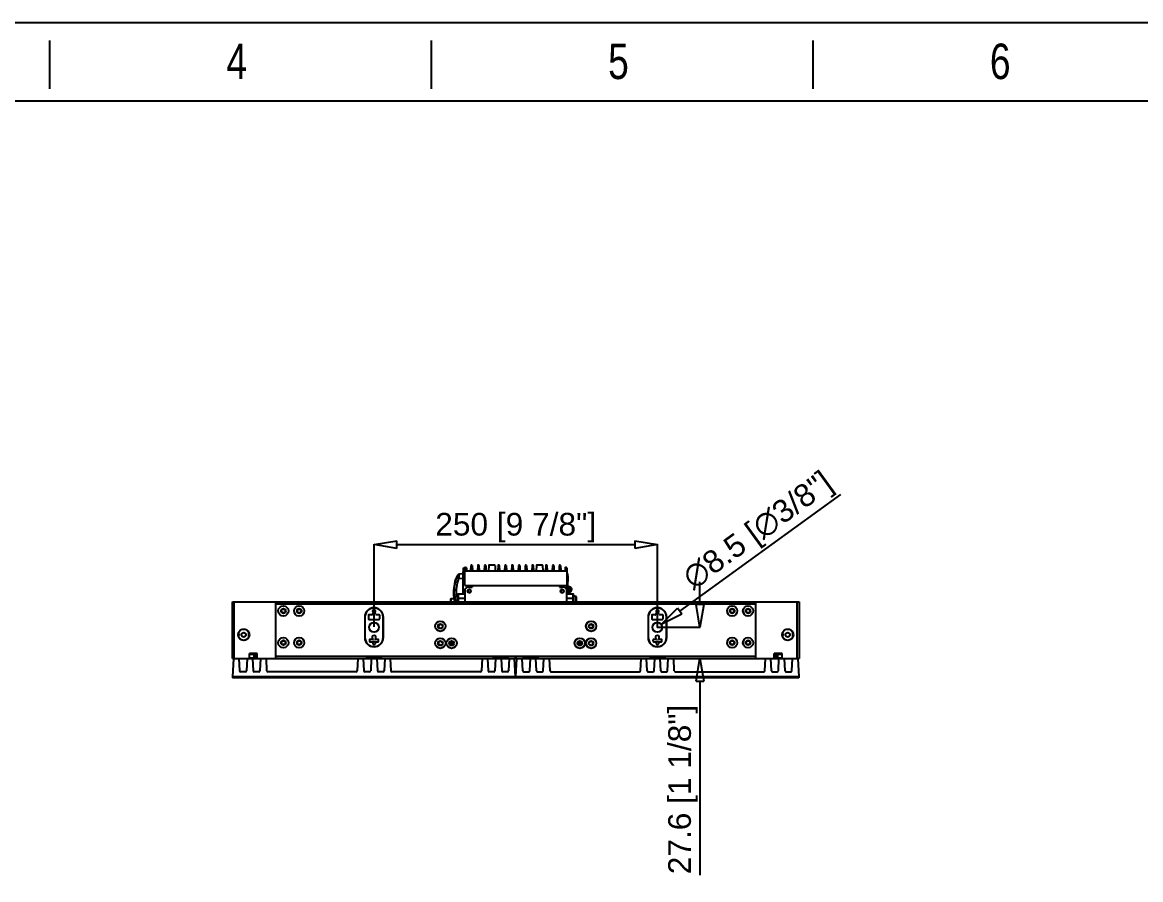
# Model space of a CAD drawing. Header units: millimetres. Extents: x -3132 to 28633, y 682 to 5849.
# Drawn here: x 1897 to 2884, y 2706 to 3462 of the extents above; entities that cross this region are included whole.
import ezdxf

# ---------------------------------------------------------------- set-up
doc = ezdxf.new("R2010")
doc.units = ezdxf.units.MM
doc.styles.add('CKSTANDARD', font='arial.ttf')
doc.styles.add('Roamns', font='romans.shx')
doc.styles.get("Standard").update_dxf_attribs({"font": 'arial.ttf'})
doc.dimstyles.new('ISO_25-10', dxfattribs={"dimtxt": 20, "dimasz": 20, "dimexe": 0.3, "dimexo": 0.3, "dimgap": 2, "dimtad": 1, "dimrnd": 0.0001, "dimdsep": 46, "dimtxsty": 'Standard', "dimblk": 'CLOSEDBLANK', "dimcen": 0.1, "dimclrd": 256, "dimclre": 256, "dimclrt": 256, "dimadec": 0, "dimazin": 2, "dimtm": 1e-09, "dimtfac": 1, "dimtofl": 0, "dimtmove": 0, "dimatfit": 3, "dimldrblk": 'CLOSEDBLANK', "dimfxl": 1, "dimtolj": 1, "dimarcsym": 0})

# ---------------------------------------------------------------- blocks, each defined once
blk = doc.blocks.new('_ClosedBlank')
at = {"color": 0, "linetype": 'ByBlock', "lineweight": -2}
for p, q in [((-1, 0.167), (0, 0)), ((-1, 0.167), (-1, -0.167)), ((0, 0), (-1, -0.167))]:
    blk.add_line(p, q, dxfattribs=at)
blk = doc.blocks.new('*D197')
at = {"lineweight": -2, "transparency": 16777216}
for p, q in [((2207.35, 2928.61), (2207.35, 3001.62)), ((2227.35, 3001.32), (2437.35, 3001.32)), ((2457.35, 2928.61), (2457.35, 3001.62))]:
    blk.add_line(p, q, dxfattribs=at)
at = {"layer": 'Defpoints', "color": 0, "transparency": 16777216}
for p in [(2457.35, 3001.32), (2207.35, 2928.31), (2457.35, 2928.31)]:
    blk.add_point(p, dxfattribs=at)
at = {"lineweight": -2, "transparency": 16777216, "xscale": 20, "yscale": 20, "zscale": 20, "rotation": 180}
blk.add_blockref('_ClosedBlank', (2207.35, 3001.32), dxfattribs=at)
at = {"lineweight": -2, "transparency": 16777216, "xscale": 20, "yscale": 20, "zscale": 20}
blk.add_blockref('_ClosedBlank', (2457.35, 3001.32), dxfattribs=at)
at = {"transparency": 16777216, "insert": (2332.35, 3016.26), "char_height": 20, "attachment_point": 5}
blk.add_mtext('\\A1;250 [9 7/8"]', dxfattribs=at)
blk = doc.blocks.new('*D215')
at = {"lineweight": -2, "transparency": 16777216}
for p, q in [((2618.94, 3045.57), (2476.98, 2942.55)), ((2457.25, 2928.31), (2457.45, 2928.31)), ((2457.35, 2928.21), (2457.35, 2928.41))]:
    blk.add_line(p, q, dxfattribs=at)
at = {"layer": 'Defpoints', "color": 0, "transparency": 16777216}
for p in [(2460.79, 2930.8), (2453.91, 2925.81)]:
    blk.add_point(p, dxfattribs=at)
at = {"lineweight": -2, "transparency": 16777216, "xscale": 20, "yscale": 20, "zscale": 20, "rotation": 215.968149251804}
blk.add_blockref('_ClosedBlank', (2460.79, 2930.8), dxfattribs=at)
at = {"transparency": 16777216, "insert": (2547.16, 3012.19), "char_height": 20, "attachment_point": 5, "rotation": 35.96815}
blk.add_mtext('\\A1;∅8.5 [∅3/8"]', dxfattribs=at)
blk = doc.blocks.new('*D217')
at = {"lineweight": -2, "transparency": 16777216}
for p, q in [((2494.89, 2948.31), (2494.89, 2968.31)), ((2457.65, 2928.31), (2495.19, 2928.31)), ((2464.11, 2900.71), (2495.19, 2900.71)), ((2494.89, 2880.71), (2494.89, 2709.61))]:
    blk.add_line(p, q, dxfattribs=at)
at = {"layer": 'Defpoints', "color": 0, "transparency": 16777216}
for p in [(2457.35, 2928.31), (2463.81, 2900.71), (2494.89, 2900.71)]:
    blk.add_point(p, dxfattribs=at)
at = {"lineweight": -2, "transparency": 16777216, "xscale": 20, "yscale": 20, "zscale": 20}
for p, rotation in [((2494.89, 2928.31), 270), ((2494.89, 2900.71), 90)]:
    blk.add_blockref('_ClosedBlank', p, dxfattribs=dict(at, rotation=rotation))
at = {"transparency": 16777216, "insert": (2479.94, 2785.16), "char_height": 20, "attachment_point": 5, "rotation": 90}
blk.add_mtext('\\A1;27.6 [1 1/8"]', dxfattribs=at)
blk = doc.blocks.new('standard template')
for p, q in [((9417.5, 30728.2), (9417.5, 30325.4)), ((12589.2, 30728.2), (12589.2, 30325.4)), ((15760.9, 30728.2), (15760.9, 30325.4))]:
    blk.add_line(p, q)
blk.add_lwpolyline([(37962.6, 4700.3), (-97.5, 4700.3), (-97.5, 30879.2), (37962.6, 30879.2)], close=True)
at = {"color": 7}
blk.add_lwpolyline([(456.3, 6673.6), (456.3, 5963.9), (456.3, 5254.1), (456.3, 30225.9), (37408.8, 30225.9), (37408.8, 5254.1)], dxfattribs=at)
at = {"style": 'CKSTANDARD', "width": 0.75}
for s, p in [('4', (10888, 30407.9)), ('5', (14059.7, 30407.9)), ('6', (17231.3, 30407.9))]:
    blk.add_text(s, height=294.8, dxfattribs=at).set_placement(p)
at = {"style": 'Roamns'}
for tag, p in [('PAGE_NAME', (27466, 7593.7)), ('PROJECT_NAME', (27466, 6883.9)), ('DRAWN_NAME', (27466, 6174.1)), ('VERSION', (34241, 6174.1)), ('SELECT_DATA', (27466, 5464.4)), ('PAGE_NUMBER', (34241, 5464.4))]:
    blk.add_attdef(tag, p, '', height=284.5, dxfattribs=at)

msp = doc.modelspace()

# ---------------------------------------------------------------- linework, layer by layer
at = {"linetype": 'Continuous'}
for p, q in [((2286.352, 2968.705), (2286.352, 2980.705)), ((2286.352, 2980.705), (2287.352, 2980.705)), ((2287.352, 2965.205), (2287.352, 2980.705)), ((2287.852, 2981.205), (2288.352, 2981.205)), ((2288.852, 2980.705), (2288.852, 2978.205)), ((2292.841, 2982.779), (2292.602, 2978.205)), ((2293.413, 2983.205), (2293.291, 2983.205)), ((2293.862, 2982.779), (2294.102, 2978.205)), ((2298.841, 2982.779), (2298.602, 2978.205)), ((2299.413, 2983.205), (2299.291, 2983.205)), ((2299.862, 2982.779), (2300.102, 2978.205)), ((2304.841, 2982.779), (2304.602, 2978.205)), ((2305.413, 2983.205), (2305.291, 2983.205)), ((2305.862, 2982.779), (2306.102, 2978.205)), ((2308.591, 2982.779), (2308.352, 2978.205)), ((2313.663, 2983.205), (2309.041, 2983.205)), ((2314.112, 2982.779), (2314.352, 2978.205)), ((2316.841, 2982.779), (2316.602, 2978.205)), ((2317.413, 2983.205), (2317.291, 2983.205)), ((2317.862, 2982.779), (2318.102, 2978.205)), ((2322.841, 2982.779), (2322.602, 2978.205)), ((2323.413, 2983.205), (2323.291, 2983.205)), ((2323.862, 2982.779), (2324.102, 2978.205)), ((2328.841, 2982.779), (2328.602, 2978.205)), ((2329.413, 2983.205), (2329.291, 2983.205)), ((2329.862, 2982.779), (2330.102, 2978.205)), ((2334.841, 2982.779), (2334.602, 2978.205)), ((2335.413, 2983.205), (2335.291, 2983.205)), ((2335.862, 2982.779), (2336.102, 2978.205)), ((2340.841, 2982.779), (2340.602, 2978.205)), ((2341.413, 2983.205), (2341.291, 2983.205)), ((2341.862, 2982.779), (2342.102, 2978.205)), ((2346.841, 2982.779), (2346.602, 2978.205)), ((2347.413, 2983.205), (2347.291, 2983.205)), ((2347.862, 2982.779), (2348.102, 2978.205)), ((2350.591, 2982.779), (2350.352, 2978.205)), ((2355.663, 2983.205), (2351.041, 2983.205)), ((2356.112, 2982.779), (2356.352, 2978.205)), ((2358.841, 2982.779), (2358.602, 2978.205)), ((2359.413, 2983.205), (2359.291, 2983.205)), ((2359.862, 2982.779), (2360.102, 2978.205)), ((2364.841, 2982.779), (2364.602, 2978.205)), ((2365.413, 2983.205), (2365.291, 2983.205)), ((2365.862, 2982.779), (2366.102, 2978.205)), ((2370.841, 2982.779), (2370.602, 2978.205)), ((2371.413, 2983.205), (2371.291, 2983.205)), ((2371.862, 2982.779), (2372.102, 2978.205)), ((2375.852, 2980.705), (2375.852, 2978.205)), ((2376.352, 2981.205), (2376.852, 2981.205)), ((2377.352, 2980.705), (2377.352, 2965.205)), ((2281.937, 2971.347), (2280.046, 2971.998)), ((2281.937, 2971.347), (2286.052, 2971.707)), ((2282.544, 2975.416), (2282.454, 2974.866)), ((2282.544, 2975.416), (2286.052, 2975.723)), ((2286.052, 2957.705), (2286.052, 2977.305)), ((2286.052, 2977.305), (2286.152, 2977.305)), ((2286.052, 2972.105), (2286.152, 2972.105)), ((2286.052, 2971.579), (2286.242, 2971.341)), ((2286.115, 2972.105), (2286.162, 2971.797)), ((2286.152, 2977.305), (2286.152, 2972.105)), ((2286.352, 2977.104), (2286.152, 2977.305)), ((2286.351, 2972.306), (2286.152, 2972.105)), ((2287.352, 2977.705), (2286.352, 2977.705)), ((2286.352, 2971.705), (2287.352, 2971.705)), ((2287.352, 2978.205), (2377.352, 2978.205)), ((2378.352, 2975.705), (2377.352, 2975.705)), ((2378.352, 2961.705), (2378.352, 2975.705)), ((2378.352, 2973.604), (2378.552, 2973.805)), ((2378.552, 2968.605), (2378.552, 2973.805)), ((2378.652, 2973.805), (2378.552, 2973.805)), ((2378.652, 2968.605), (2378.652, 2973.805)), ((2279.318, 2969.649), (2279.029, 2969.729)), ((2287.352, 2968.705), (2286.352, 2968.705)), ((2287.352, 2965.205), (2377.352, 2965.205)), ((2287.352, 2961.205), (2287.352, 2950.705)), ((2290.067, 2960.947), (2290.183, 2960.88)), ((2290.352, 2963.705), (2293.852, 2963.705)), ((2291.352, 2961.705), (2291.352, 2961.555)), ((2293.852, 2965.205), (2293.852, 2963.705)), ((2370.852, 2965.205), (2370.852, 2963.705)), ((2370.852, 2963.705), (2374.352, 2963.705)), ((2373.352, 2961.705), (2373.352, 2961.555)), ((2374.521, 2960.88), (2374.636, 2960.947)), ((2377.352, 2965.205), (2377.352, 2961.705)), ((2377.352, 2950.705), (2377.352, 2961.705)), ((2378.352, 2968.807), (2378.552, 2968.605)), ((2378.511, 2963.673), (2378.996, 2962.799)), ((2378.652, 2968.605), (2378.552, 2968.605)), ((2082.352, 2900.705), (2082.352, 2950.705)), ((2082.352, 2950.705), (2582.352, 2950.705)), ((2083.852, 2900.705), (2083.852, 2950.705)), ((2120.852, 2900.705), (2120.852, 2950.705)), ((2275.152, 2950.705), (2275.152, 2953.409)), ((2275.348, 2953.609), (2278.189, 2953.659)), ((2275.348, 2950.705), (2275.348, 2953.609)), ((2277.76, 2954.669), (2278.059, 2954.7)), ((2278.378, 2953.433), (2278.213, 2953.407)), ((2278.525, 2952.444), (2278.469, 2952.435)), ((2278.746, 2950.705), (2278.469, 2952.435)), ((2278.852, 2955.055), (2278.852, 2950.705)), ((2279.074, 2955.345), (2281.278, 2955.936)), ((2279.074, 2955.345), (2279.074, 2950.705)), ((2281.252, 2950.705), (2281.252, 2952.397)), ((2281.316, 2955.956), (2281.278, 2955.936)), ((2281.278, 2952.405), (2281.278, 2955.936)), ((2281.342, 2955.99), (2281.316, 2955.956)), ((2281.352, 2956.032), (2281.342, 2955.99)), ((2281.352, 2950.705), (2281.352, 2957.505)), ((2287.352, 2953.705), (2281.352, 2953.705)), ((2281.552, 2957.705), (2281.552, 2950.705)), ((2281.552, 2957.705), (2287.352, 2957.705)), ((2286.052, 2959.705), (2287.352, 2959.705)), ((2286.352, 2959.705), (2286.352, 2958.609)), ((2378.352, 2959.205), (2377.352, 2959.205)), ((2377.352, 2957.705), (2383.152, 2957.705)), ((2383.352, 2953.705), (2377.352, 2953.705)), ((2378.352, 2959.845), (2378.352, 2957.705)), ((2383.152, 2950.705), (2383.152, 2957.705)), ((2383.352, 2950.705), (2383.352, 2957.505)), ((2383.361, 2955.99), (2383.387, 2955.955)), ((2383.387, 2955.955), (2383.426, 2955.936)), ((2383.419, 2955.886), (2383.426, 2955.936)), ((2385.629, 2955.345), (2383.426, 2955.936)), ((2383.426, 2955.488), (2383.426, 2950.705)), ((2385.629, 2950.705), (2385.629, 2955.345)), ((2385.852, 2950.705), (2385.852, 2955.055)), ((2386.153, 2951.235), (2385.852, 2951.238)), ((2386.153, 2950.705), (2386.153, 2951.235)), ((2386.352, 2950.705), (2386.352, 2951.035)), ((2543.852, 2950.705), (2543.852, 2900.705)), ((2580.352, 2950.705), (2580.352, 2900.705)), ((2582.352, 2950.705), (2582.352, 2900.705)), ((2543.852, 2948.705), (2120.852, 2948.705)), ((2206.727, 2941.223), (2205.764, 2939.555)), ((2208.939, 2939.555), (2207.977, 2941.223)), ((2456.727, 2941.223), (2455.764, 2939.555)), ((2458.939, 2939.555), (2457.977, 2941.223)), ((2199.102, 2937.305), (2199.102, 2919.305)), ((2199.352, 2937.305), (2199.352, 2919.305)), ((2202.352, 2938.805), (2202.352, 2935.805)), ((2205.331, 2939.305), (2202.852, 2939.305)), ((2202.852, 2935.305), (2211.852, 2935.305)), ((2211.852, 2939.305), (2209.372, 2939.305)), ((2212.352, 2935.805), (2212.352, 2938.805)), ((2215.352, 2919.305), (2215.352, 2937.305)), ((2215.602, 2919.305), (2215.602, 2937.305)), ((2449.102, 2937.305), (2449.102, 2919.305)), ((2449.352, 2937.305), (2449.352, 2919.305)), ((2452.352, 2938.805), (2452.352, 2935.805)), ((2455.331, 2939.305), (2452.852, 2939.305)), ((2452.852, 2935.305), (2461.852, 2935.305)), ((2461.852, 2939.305), (2459.372, 2939.305)), ((2462.352, 2935.805), (2462.352, 2938.805)), ((2465.352, 2919.305), (2465.352, 2937.305)), ((2465.602, 2919.305), (2465.602, 2937.305)), ((2087.722, 2923.439), (2087.717, 2923.439)), ((2096.969, 2923.472), (2096.969, 2923.472)), ((2096.973, 2923.472), (2096.969, 2923.472)), ((2267.281, 2930.03), (2267.639, 2930.237)), ((2267.639, 2928.173), (2267.281, 2928.38)), ((2397.423, 2930.03), (2397.064, 2930.237)), ((2397.064, 2928.173), (2397.423, 2928.38)), ((2567.734, 2923.471), (2567.73, 2923.471)), ((2576.982, 2923.44), (2576.981, 2923.44)), ((2576.986, 2923.439), (2576.982, 2923.44)), ((2087.73, 2919.939), (2087.734, 2919.939)), ((2087.734, 2919.939), (2087.735, 2919.939)), ((2096.982, 2919.972), (2096.986, 2919.972)), ((2203.352, 2917.105), (2203.352, 2916.105)), ((2206.482, 2917.605), (2203.852, 2917.605)), ((2203.852, 2915.605), (2206.602, 2915.605)), ((2206.482, 2917.903), (2206.482, 2917.605)), ((2206.602, 2915.605), (2206.602, 2915.305)), ((2208.102, 2915.305), (2208.102, 2915.605)), ((2208.102, 2915.605), (2210.852, 2915.605)), ((2208.222, 2917.605), (2208.222, 2917.903)), ((2210.852, 2917.605), (2208.222, 2917.605)), ((2211.352, 2916.105), (2211.352, 2917.105)), ((2267.376, 2912.779), (2266.984, 2913.005)), ((2267.424, 2914.705), (2267.852, 2914.705)), ((2273.851, 2914.705), (2277.38, 2914.705)), ((2274.152, 2914.705), (2273.852, 2914.405)), ((2273.852, 2913.703), (2273.852, 2914.405)), ((2273.852, 2914.405), (2277.456, 2914.405)), ((2274.152, 2913.105), (2274.126, 2913.08)), ((2277.025, 2913.105), (2274.152, 2913.105)), ((2274.719, 2913.005), (2274.327, 2912.779)), ((2276.654, 2912.805), (2275.067, 2912.805)), ((2276.423, 2915.705), (2275.227, 2915.705)), ((2387.247, 2914.405), (2390.852, 2914.405)), ((2387.323, 2914.705), (2390.852, 2914.705)), ((2390.552, 2913.105), (2387.678, 2913.105)), ((2389.636, 2912.805), (2388.05, 2912.805)), ((2388.281, 2915.705), (2389.477, 2915.705)), ((2389.984, 2913.005), (2390.376, 2912.779)), ((2390.552, 2914.705), (2390.852, 2914.405)), ((2390.552, 2913.105), (2390.577, 2913.08)), ((2390.852, 2914.405), (2390.852, 2913.703)), ((2397.279, 2914.705), (2396.851, 2914.705)), ((2397.327, 2912.779), (2397.719, 2913.005)), ((2453.352, 2917.105), (2453.352, 2916.105)), ((2456.482, 2917.605), (2453.852, 2917.605)), ((2453.852, 2915.605), (2456.602, 2915.605)), ((2456.482, 2917.903), (2456.482, 2917.605)), ((2456.602, 2915.605), (2456.602, 2915.305)), ((2458.102, 2915.605), (2460.852, 2915.605)), ((2458.102, 2915.305), (2458.102, 2915.605)), ((2458.222, 2917.605), (2458.222, 2917.903)), ((2460.852, 2917.605), (2458.222, 2917.605)), ((2461.352, 2916.105), (2461.352, 2917.105)), ((2567.718, 2919.971), (2567.722, 2919.971)), ((2567.722, 2919.971), (2567.722, 2919.971)), ((2576.97, 2919.94), (2576.974, 2919.94)), ((2097.352, 2900.705), (2097.352, 2905.205)), ((2104.352, 2905.205), (2097.352, 2905.205)), ((2097.352, 2904.805), (2101.852, 2904.805)), ((2097.352, 2904.505), (2101.352, 2904.505)), ((2101.268, 2901.105), (2097.352, 2901.105)), ((2100.963, 2900.805), (2097.352, 2900.805)), ((2098.852, 2904.805), (2098.852, 2905.205)), ((2099.352, 2904.805), (2099.352, 2905.205)), ((2099.352, 2900.705), (2099.352, 2900.805)), ((2100.963, 2900.805), (2101.268, 2901.105)), ((2101.052, 2904.805), (2101.352, 2904.505)), ((2101.268, 2902.805), (2101.268, 2901.105)), ((2101.352, 2902.805), (2101.268, 2902.805)), ((2101.352, 2904.505), (2101.352, 2902.805)), ((2101.602, 2902.005), (2101.602, 2900.705)), ((2101.852, 2902.005), (2101.602, 2902.005)), ((2101.852, 2900.705), (2101.852, 2904.805)), ((2103.352, 2905.205), (2103.352, 2900.705)), ((2103.352, 2904.905), (2104.352, 2904.905)), ((2104.352, 2900.705), (2104.352, 2905.205)), ((2120.852, 2902.705), (2543.852, 2902.705)), ((2200.895, 2900.705), (2200.895, 2902.705)), ((2201.436, 2902.705), (2201.436, 2901.105)), ((2201.436, 2901.105), (2201.74, 2900.805)), ((2213.268, 2901.105), (2201.436, 2901.105)), ((2212.963, 2900.805), (2201.74, 2900.805)), ((2212.963, 2900.805), (2213.268, 2901.105)), ((2213.268, 2902.705), (2213.268, 2901.105)), ((2213.808, 2900.705), (2213.808, 2902.705)), ((2312.895, 2900.705), (2312.895, 2902.705)), ((2313.436, 2902.705), (2313.436, 2901.105)), ((2325.268, 2901.105), (2313.436, 2901.105)), ((2313.436, 2901.105), (2313.74, 2900.805)), ((2324.963, 2900.805), (2313.74, 2900.805)), ((2324.963, 2900.805), (2325.268, 2901.105)), ((2325.268, 2902.705), (2325.268, 2901.105)), ((2325.808, 2900.705), (2325.808, 2902.705)), ((2338.895, 2902.705), (2338.895, 2900.705)), ((2339.436, 2902.705), (2339.436, 2901.105)), ((2351.268, 2901.105), (2339.436, 2901.105)), ((2339.436, 2901.105), (2339.74, 2900.805)), ((2350.963, 2900.805), (2339.74, 2900.805)), ((2350.963, 2900.805), (2351.268, 2901.105)), ((2351.268, 2902.705), (2351.268, 2901.105)), ((2351.808, 2902.705), (2351.808, 2900.705)), ((2450.895, 2902.705), (2450.895, 2900.705)), ((2451.436, 2902.705), (2451.436, 2901.105)), ((2463.268, 2901.105), (2451.436, 2901.105)), ((2451.436, 2901.105), (2451.74, 2900.805)), ((2462.963, 2900.805), (2451.74, 2900.805)), ((2462.963, 2900.805), (2463.268, 2901.105)), ((2463.268, 2902.705), (2463.268, 2901.105)), ((2463.808, 2902.705), (2463.808, 2900.705)), ((2567.352, 2905.205), (2560.352, 2905.205)), ((2560.352, 2900.705), (2560.352, 2905.205)), ((2561.352, 2904.905), (2560.352, 2904.905)), ((2561.352, 2905.205), (2561.352, 2900.705)), ((2562.852, 2904.805), (2567.352, 2904.805)), ((2562.852, 2900.705), (2562.852, 2904.805)), ((2563.102, 2902.005), (2562.852, 2902.005)), ((2563.102, 2902.005), (2563.102, 2900.705)), ((2563.652, 2904.805), (2563.352, 2904.505)), ((2563.352, 2904.505), (2567.352, 2904.505)), ((2563.352, 2904.505), (2563.352, 2902.805)), ((2563.436, 2902.805), (2563.352, 2902.805)), ((2563.436, 2902.805), (2563.436, 2901.105)), ((2567.352, 2901.105), (2563.436, 2901.105)), ((2563.436, 2901.105), (2563.74, 2900.805)), ((2567.352, 2900.805), (2563.74, 2900.805)), ((2565.352, 2904.805), (2565.352, 2905.205)), ((2565.352, 2900.705), (2565.352, 2900.805)), ((2565.852, 2904.805), (2565.852, 2905.205)), ((2567.352, 2900.705), (2567.352, 2905.205)), ((2082.352, 2900.705), (2331.413, 2900.705)), ((2083.29, 2900.705), (2082.452, 2884.705)), ((2088.053, 2900.705), (2088.622, 2889.853)), ((2095.29, 2900.705), (2094.721, 2889.853)), ((2100.053, 2900.705), (2100.622, 2889.853)), ((2107.29, 2900.705), (2106.721, 2889.853)), ((2112.053, 2900.705), (2112.622, 2889.853)), ((2192.97, 2900.705), (2192.401, 2889.853)), ((2197.733, 2900.705), (2198.302, 2889.853)), ((2204.97, 2900.705), (2204.401, 2889.853)), ((2209.733, 2900.705), (2210.302, 2889.853)), ((2216.97, 2900.705), (2216.401, 2889.853)), ((2221.733, 2900.705), (2222.302, 2889.853)), ((2302.65, 2900.705), (2302.081, 2889.853)), ((2307.413, 2900.705), (2307.982, 2889.853)), ((2314.65, 2900.705), (2314.081, 2889.853)), ((2319.413, 2900.705), (2319.982, 2889.853)), ((2326.65, 2900.705), (2326.081, 2889.853)), ((2333.29, 2900.705), (2331.413, 2900.705)), ((2332.252, 2884.705), (2331.413, 2900.705)), ((2332.452, 2884.705), (2333.29, 2900.705)), ((2333.29, 2900.705), (2582.352, 2900.705)), ((2338.622, 2889.853), (2338.053, 2900.705)), ((2344.721, 2889.853), (2345.29, 2900.705)), ((2350.622, 2889.853), (2350.053, 2900.705)), ((2356.721, 2889.853), (2357.29, 2900.705)), ((2362.622, 2889.853), (2362.053, 2900.705)), ((2442.401, 2889.853), (2442.97, 2900.705)), ((2448.302, 2889.853), (2447.733, 2900.705)), ((2454.401, 2889.853), (2454.97, 2900.705)), ((2460.302, 2889.853), (2459.733, 2900.705)), ((2466.401, 2889.853), (2466.97, 2900.705)), ((2472.302, 2889.853), (2471.733, 2900.705)), ((2552.081, 2889.853), (2552.65, 2900.705)), ((2557.982, 2889.853), (2557.413, 2900.705)), ((2564.081, 2889.853), (2564.65, 2900.705)), ((2569.982, 2889.853), (2569.413, 2900.705)), ((2576.081, 2889.853), (2576.65, 2900.705)), ((2581.413, 2900.705), (2582.252, 2884.705)), ((2082.452, 2884.705), (2082.452, 2883.605)), ((2332.252, 2884.705), (2082.452, 2884.705)), ((2332.252, 2883.605), (2082.452, 2883.605)), ((2093.723, 2888.905), (2089.621, 2888.905)), ((2105.723, 2888.905), (2101.621, 2888.905)), ((2191.403, 2888.905), (2113.621, 2888.905)), ((2203.403, 2888.905), (2199.301, 2888.905)), ((2215.403, 2888.905), (2211.301, 2888.905)), ((2301.083, 2888.905), (2223.301, 2888.905)), ((2313.083, 2888.905), (2308.981, 2888.905)), ((2325.083, 2888.905), (2320.981, 2888.905)), ((2332.252, 2884.705), (2332.252, 2883.605)), ((2582.252, 2884.705), (2332.452, 2884.705)), ((2332.452, 2884.705), (2332.452, 2883.605)), ((2582.252, 2883.605), (2332.452, 2883.605)), ((2339.621, 2888.905), (2343.723, 2888.905)), ((2351.621, 2888.905), (2355.723, 2888.905)), ((2363.621, 2888.905), (2441.403, 2888.905)), ((2449.301, 2888.905), (2453.403, 2888.905)), ((2461.301, 2888.905), (2465.403, 2888.905)), ((2473.301, 2888.905), (2551.083, 2888.905)), ((2558.981, 2888.905), (2563.083, 2888.905)), ((2570.981, 2888.905), (2575.083, 2888.905)), ((2582.252, 2884.705), (2582.252, 2883.605))]:
    msp.add_line(p, q, dxfattribs=at)
for points in [[(2279.762, 2971.14), (2279.658, 2971.117), (2279.518, 2971.044), (2279.408, 2970.931), (2279.338, 2970.789)], [(2282.454, 2974.866), (2282.391, 2974.47), (2282.313, 2973.972), (2282.223, 2973.38), (2282.131, 2972.75), (2282.035, 2972.066), (2281.937, 2971.347)], [(2286.162, 2971.797), (2286.193, 2971.6), (2286.217, 2971.459), (2286.233, 2971.373), (2286.242, 2971.341)], [(2281.252, 2952.397), (2280.951, 2952.242), (2280.685, 2952.093), (2280.454, 2951.949), (2280.255, 2951.81), (2280.087, 2951.675), (2279.95, 2951.545), (2279.845, 2951.421), (2279.768, 2951.304), (2279.72, 2951.194), (2279.695, 2951.089), (2279.694, 2950.989), (2279.715, 2950.891), (2279.762, 2950.793), (2279.827, 2950.705)], [(2281.278, 2952.405), (2281.269, 2952.403), (2281.26, 2952.4), (2281.252, 2952.397)], [(2281.352, 2952.454), (2281.342, 2952.432), (2281.316, 2952.415), (2281.278, 2952.405)], [(2383.426, 2955.488), (2383.388, 2955.508), (2383.361, 2955.541)], [(2383.426, 2955.488), (2383.419, 2955.737), (2383.419, 2955.886)], [(2087.717, 2923.439), (2087.683, 2923.43), (2087.657, 2923.409), (2087.638, 2923.374)], [(2087.868, 2923.388), (2087.811, 2923.416), (2087.763, 2923.433), (2087.721, 2923.439)], [(2087.88, 2919.991), (2088.004, 2920.1), (2088.092, 2920.255), (2088.152, 2920.445), (2088.191, 2920.68), (2088.212, 2920.941), (2088.223, 2921.232), (2088.227, 2921.545), (2088.225, 2921.866), (2088.219, 2922.185), (2088.204, 2922.482), (2088.178, 2922.741), (2088.136, 2922.962), (2088.077, 2923.138), (2087.991, 2923.282), (2087.868, 2923.388)], [(2096.823, 2923.42), (2096.699, 2923.311), (2096.611, 2923.156), (2096.552, 2922.965), (2096.513, 2922.731), (2096.491, 2922.47), (2096.48, 2922.179), (2096.477, 2921.866), (2096.478, 2921.545), (2096.485, 2921.226), (2096.499, 2920.929), (2096.525, 2920.67), (2096.567, 2920.449), (2096.626, 2920.273), (2096.713, 2920.129), (2096.835, 2920.023)], [(2096.969, 2923.472), (2096.928, 2923.466), (2096.879, 2923.449), (2096.823, 2923.42)], [(2097.053, 2923.407), (2097.034, 2923.443), (2097.008, 2923.464), (2096.973, 2923.472)], [(2567.73, 2923.471), (2567.695, 2923.463), (2567.669, 2923.442), (2567.65, 2923.407)], [(2567.88, 2923.419), (2567.823, 2923.448), (2567.775, 2923.465), (2567.734, 2923.471)], [(2567.868, 2920.022), (2567.993, 2920.131), (2568.082, 2920.284), (2568.143, 2920.475), (2568.183, 2920.709), (2568.207, 2920.97), (2568.22, 2921.261), (2568.226, 2921.574), (2568.227, 2921.895), (2568.222, 2922.214), (2568.21, 2922.511), (2568.185, 2922.77), (2568.145, 2922.992), (2568.087, 2923.168), (2568.002, 2923.313), (2567.88, 2923.419)], [(2576.835, 2923.388), (2576.71, 2923.28), (2576.621, 2923.126), (2576.56, 2922.936), (2576.52, 2922.702), (2576.496, 2922.441), (2576.483, 2922.15), (2576.478, 2921.837), (2576.477, 2921.516), (2576.481, 2921.197), (2576.494, 2920.9), (2576.518, 2920.641), (2576.558, 2920.419), (2576.616, 2920.243), (2576.702, 2920.098), (2576.823, 2919.992)], [(2576.981, 2923.44), (2576.94, 2923.434), (2576.892, 2923.417), (2576.835, 2923.388)], [(2577.065, 2923.374), (2577.046, 2923.41), (2577.02, 2923.431), (2576.986, 2923.439)], [(2087.65, 2920.003), (2087.669, 2919.968), (2087.695, 2919.947), (2087.73, 2919.939)], [(2087.735, 2919.939), (2087.776, 2919.945), (2087.824, 2919.962), (2087.88, 2919.991)], [(2096.835, 2920.023), (2096.892, 2919.995), (2096.94, 2919.978), (2096.982, 2919.972)], [(2096.986, 2919.972), (2097.02, 2919.981), (2097.046, 2920.002), (2097.065, 2920.037)], [(2567.638, 2920.036), (2567.657, 2920.001), (2567.683, 2919.98), (2567.718, 2919.971)], [(2567.722, 2919.971), (2567.763, 2919.977), (2567.812, 2919.994), (2567.868, 2920.022)], [(2576.823, 2919.992), (2576.88, 2919.963), (2576.928, 2919.945), (2576.97, 2919.94)], [(2576.974, 2919.94), (2577.008, 2919.948), (2577.034, 2919.969), (2577.053, 2920.004)]]:
    msp.add_lwpolyline(points, dxfattribs=at)
for centre, radius in [((2291.352, 2960.205), 1.5), ((2373.352, 2960.205), 1.5), ((2379.602, 2961.705), 1.2), ((2379.602, 2961.705), 0.2), ((2127.352, 2942.705), 4.5), ((2127.352, 2942.705), 2.1), ((2127.352, 2942.705), 1.65), ((2141.352, 2942.705), 4.5), ((2141.352, 2942.705), 2.1), ((2141.352, 2942.705), 1.65), ((2523.352, 2942.705), 4.5), ((2523.352, 2942.705), 2.1), ((2523.352, 2942.705), 1.65), ((2537.352, 2942.705), 4.5), ((2537.352, 2942.705), 2.1), ((2537.352, 2942.705), 1.65), ((2207.352, 2928.305), 4.25), ((2265.852, 2929.205), 4.5), ((2265.852, 2929.205), 2.1), ((2398.852, 2929.205), 4.5), ((2398.852, 2929.205), 2.1), ((2457.352, 2928.305), 4.25), ((2092.352, 2921.705), 5), ((2092.352, 2921.705), 2), ((2572.352, 2921.705), 5), ((2572.352, 2921.705), 2), ((2127.352, 2914.705), 4.5), ((2127.352, 2914.705), 2.1), ((2127.352, 2914.705), 1.65), ((2141.352, 2914.705), 4.5), ((2141.352, 2914.705), 2.1), ((2141.352, 2914.705), 1.65), ((2265.852, 2914.205), 4.5), ((2265.852, 2914.205), 2.1), ((2275.852, 2914.205), 4.5), ((2275.852, 2914.205), 2.1), ((2388.852, 2914.205), 4.5), ((2388.852, 2914.205), 2.1), ((2398.852, 2914.205), 4.5), ((2398.852, 2914.205), 2.1), ((2523.352, 2914.705), 4.5), ((2523.352, 2914.705), 2.1), ((2523.352, 2914.705), 1.65), ((2537.352, 2914.705), 4.5), ((2537.352, 2914.705), 2.1), ((2537.352, 2914.705), 1.65)]:
    msp.add_circle(centre, radius, dxfattribs=at)
for centre, radius, start, end in [((2287.852, 2980.705), 0.5, 90, 180), ((2288.352, 2980.705), 0.5, 0, 90), ((2293.291, 2982.755), 0.45, 90, 177), ((2293.413, 2982.755), 0.45, 3, 90), ((2299.291, 2982.755), 0.45, 90, 177), ((2299.413, 2982.755), 0.45, 3, 90), ((2305.291, 2982.755), 0.45, 90, 177), ((2305.413, 2982.755), 0.45, 3, 90), ((2309.041, 2982.755), 0.45, 90, 177), ((2313.663, 2982.755), 0.45, 3, 90), ((2317.291, 2982.755), 0.45, 90, 177), ((2317.413, 2982.755), 0.45, 3, 90), ((2323.291, 2982.755), 0.45, 90, 177), ((2323.413, 2982.755), 0.45, 3, 90), ((2329.291, 2982.755), 0.45, 90, 177), ((2329.413, 2982.755), 0.45, 3, 90), ((2335.291, 2982.755), 0.45, 90, 177), ((2335.413, 2982.755), 0.45, 3, 90), ((2341.291, 2982.755), 0.45, 90, 177), ((2341.413, 2982.755), 0.45, 3, 90), ((2347.291, 2982.755), 0.45, 90, 177), ((2347.413, 2982.755), 0.45, 3, 90), ((2351.041, 2982.755), 0.45, 90, 177), ((2355.663, 2982.755), 0.45, 3, 90), ((2359.291, 2982.755), 0.45, 90, 177), ((2359.413, 2982.755), 0.45, 3, 90), ((2365.291, 2982.755), 0.45, 90, 177), ((2365.413, 2982.755), 0.45, 3, 90), ((2371.291, 2982.755), 0.45, 90, 177), ((2371.413, 2982.755), 0.45, 3, 90), ((2376.352, 2980.705), 0.5, 90, 180), ((2376.852, 2980.705), 0.5, 0, 90), ((2318.325, 2958.837), 40.778, 162.95672, 185.995856), ((2318.325, 2958.837), 40.478, 157.723375, 187.710198), ((2318.325, 2958.837), 38.478, 161.026802, 184.841361), ((2282.719, 2973.423), 2, 95, 157.723377), ((2285.852, 2971.029), 0.5, 0, 38.65), ((2290.352, 2960.705), 3, 90, 180), ((2287.852, 2961.205), 0.5, 150, 180), ((2291.352, 2960.205), 1.35, 150, 90), ((2373.352, 2960.205), 1.35, 90, 30), ((2374.352, 2960.705), 3, 0, 90), ((2376.852, 2961.205), 0.5, 0, 30), ((2379.602, 2961.705), 2.25, 200.62069, 119), ((2379.602, 2961.705), 2.25, 119.009625, 123.828086), ((2379.602, 2961.705), 1.25, 180, 119), ((2379.602, 2961.705), 1.25, 118.986238, 180), ((2275.352, 2953.409), 0.2, 91, 180), ((2278.267, 2954.63), 0.5, 185.995857, 252.743213), ((2318.325, 2958.837), 40.311, 187.704536, 191.639372), ((2279.152, 2955.055), 0.3, 105, 180), ((2281.252, 2956.032), 0.1, 285, 360), ((2281.552, 2957.505), 0.2, 90, 179.999998), ((2284.052, 2956.704), 3, 19.571937, 47.974054), ((2383.152, 2957.505), 0.2, 0.000002, 90), ((2383.452, 2956.032), 0.1, 204.950032, 230.032997), ((2385.552, 2955.055), 0.3, 0, 75), ((2386.152, 2951.035), 0.2, 0, 89.5), ((2207.352, 2937.305), 8.25, 0, 180), ((2207.352, 2937.305), 8, 0, 180), ((2207.352, 2942.305), 1.25, 300, 240), ((2207.352, 2942.305), 1.5, 240, 300), ((2457.352, 2937.305), 8.25, 0, 180), ((2457.352, 2937.305), 8, 0, 180), ((2457.352, 2942.305), 1.25, 300, 240), ((2457.352, 2942.305), 1.5, 240, 300), ((2202.852, 2938.805), 0.5, 90, 180), ((2202.852, 2935.805), 0.5, 180, 270), ((2205.331, 2939.805), 0.5, 270, 330), ((2209.372, 2939.805), 0.5, 210, 270), ((2211.852, 2938.805), 0.5, 0, 90), ((2211.852, 2935.805), 0.5, 270, 0), ((2265.852, 2929.205), 1.65, 30, 330), ((2398.852, 2929.205), 1.65, 210, 150), ((2452.852, 2938.805), 0.5, 90, 180), ((2452.852, 2935.805), 0.5, 180, 270), ((2455.331, 2939.805), 0.5, 270, 330), ((2459.372, 2939.805), 0.5, 210, 270), ((2461.852, 2938.805), 0.5, 0, 90), ((2461.852, 2935.805), 0.5, 270, 0), ((2092.352, 2921.705), 4.789, 20.977102, 159.43523), ((2207.352, 2919.305), 1.65, 301.821369, 238.178631), ((2457.352, 2919.305), 1.65, 301.821369, 238.178631), ((2572.352, 2921.705), 4.789, 20.574607, 159.032734), ((2092.352, 2921.705), 4.789, 200.977102, 339.43523), ((2207.352, 2919.305), 8.25, 180, 0), ((2207.352, 2919.305), 8, 180, 0), ((2203.852, 2917.105), 0.5, 90, 180), ((2203.852, 2916.105), 0.5, 180, 270), ((2207.352, 2914.305), 1.25, 126.869898, 53.130102), ((2207.352, 2914.305), 1.5, 60.085809, 119.914191), ((2210.852, 2917.105), 0.5, 0, 90), ((2210.852, 2916.105), 0.5, 270, 0), ((2265.852, 2914.205), 1.65, 17.639701, 313.341758), ((2275.852, 2914.205), 1.65, 226.658242, 162.360299), ((2388.852, 2914.205), 1.65, 17.639701, 313.341758), ((2398.852, 2914.205), 1.65, 226.658242, 162.360299), ((2457.352, 2919.305), 8.25, 180, 0), ((2457.352, 2919.305), 8, 180, 0), ((2453.852, 2917.105), 0.5, 90, 180), ((2453.852, 2916.105), 0.5, 180, 270), ((2457.352, 2914.305), 1.25, 126.869898, 53.130102), ((2457.352, 2914.305), 1.5, 60.085809, 119.914191), ((2460.852, 2917.105), 0.5, 0, 90), ((2460.852, 2916.105), 0.5, 270, 0), ((2572.352, 2921.705), 4.789, 200.574607, 339.032734), ((2102.302, 2902.005), 0.7, 130.068007, 180), ((2562.402, 2902.005), 0.7, 0, 49.931993), ((2089.621, 2889.905), 1, 183, 270), ((2093.723, 2889.905), 1, 270, 357), ((2101.621, 2889.905), 1, 183, 270), ((2105.723, 2889.905), 1, 270, 357), ((2113.621, 2889.905), 1, 183, 270), ((2191.403, 2889.905), 1, 270, 357), ((2199.301, 2889.905), 1, 183, 270), ((2203.403, 2889.905), 1, 270, 357), ((2211.301, 2889.905), 1, 183, 270), ((2215.403, 2889.905), 1, 270, 357), ((2223.301, 2889.905), 1, 183, 270), ((2301.083, 2889.905), 1, 270, 357), ((2308.981, 2889.905), 1, 183, 270), ((2313.083, 2889.905), 1, 270, 357), ((2320.981, 2889.905), 1, 183, 270), ((2325.083, 2889.905), 1, 270, 357), ((2339.621, 2889.905), 1, 183, 270), ((2343.723, 2889.905), 1, 270, 357), ((2351.621, 2889.905), 1, 183, 270), ((2355.723, 2889.905), 1, 270, 357), ((2363.621, 2889.905), 1, 183, 270), ((2441.403, 2889.905), 1, 270, 357), ((2449.301, 2889.905), 1, 183, 270), ((2453.403, 2889.905), 1, 270, 357), ((2461.301, 2889.905), 1, 183, 270), ((2465.403, 2889.905), 1, 270, 357), ((2473.301, 2889.905), 1, 183, 270), ((2551.083, 2889.905), 1, 270, 357), ((2558.981, 2889.905), 1, 183, 270), ((2563.083, 2889.905), 1, 270, 357), ((2570.981, 2889.905), 1, 183, 270), ((2575.083, 2889.905), 1, 270, 357)]:
    msp.add_arc(centre, radius, start, end, dxfattribs=at)

# ---------------------------------------------------------------- block references
at = {"lineweight": -3, "transparency": 33554595, "xscale": 0.1062003192476745, "yscale": 0.1062003192476745, "zscale": 0.1062003192476745}
msp.add_blockref('standard template', (920.767, 182.912), dxfattribs=at)

# ---------------------------------------------------------------- dimensions: what is measured, and where the dimension line sits
at = {"color": 0}
dim = msp.add_linear_dim(base=(2457.352, 3001.316), p1=(2207.352, 2928.305), p2=(2457.352, 2928.305), dimstyle='ISO_25-10', dxfattribs=at)
dim.commit()
dim.dimension.update_dxf_attribs({"geometry": '*D197', "text_midpoint": (2332.352, 3016.263)})
dim = msp.add_diameter_dim_2p(p1=(2453.912, 2925.809), p2=(2460.791, 2930.802), dimstyle='ISO_25-10', dxfattribs=at)
dim.commit()
dim.dimension.update_dxf_attribs({"geometry": '*D215', "text_midpoint": (2547.158, 3012.19)})
dim = msp.add_linear_dim(base=(2494.891, 2900.705), p1=(2457.352, 2928.305), p2=(2463.808, 2900.705), angle=90, dimstyle='ISO_25-10', dxfattribs=at)
dim.commit()
dim.dimension.update_dxf_attribs({"geometry": '*D217', "text_midpoint": (2479.944, 2785.158)})

doc.saveas('drawing.dxf')
